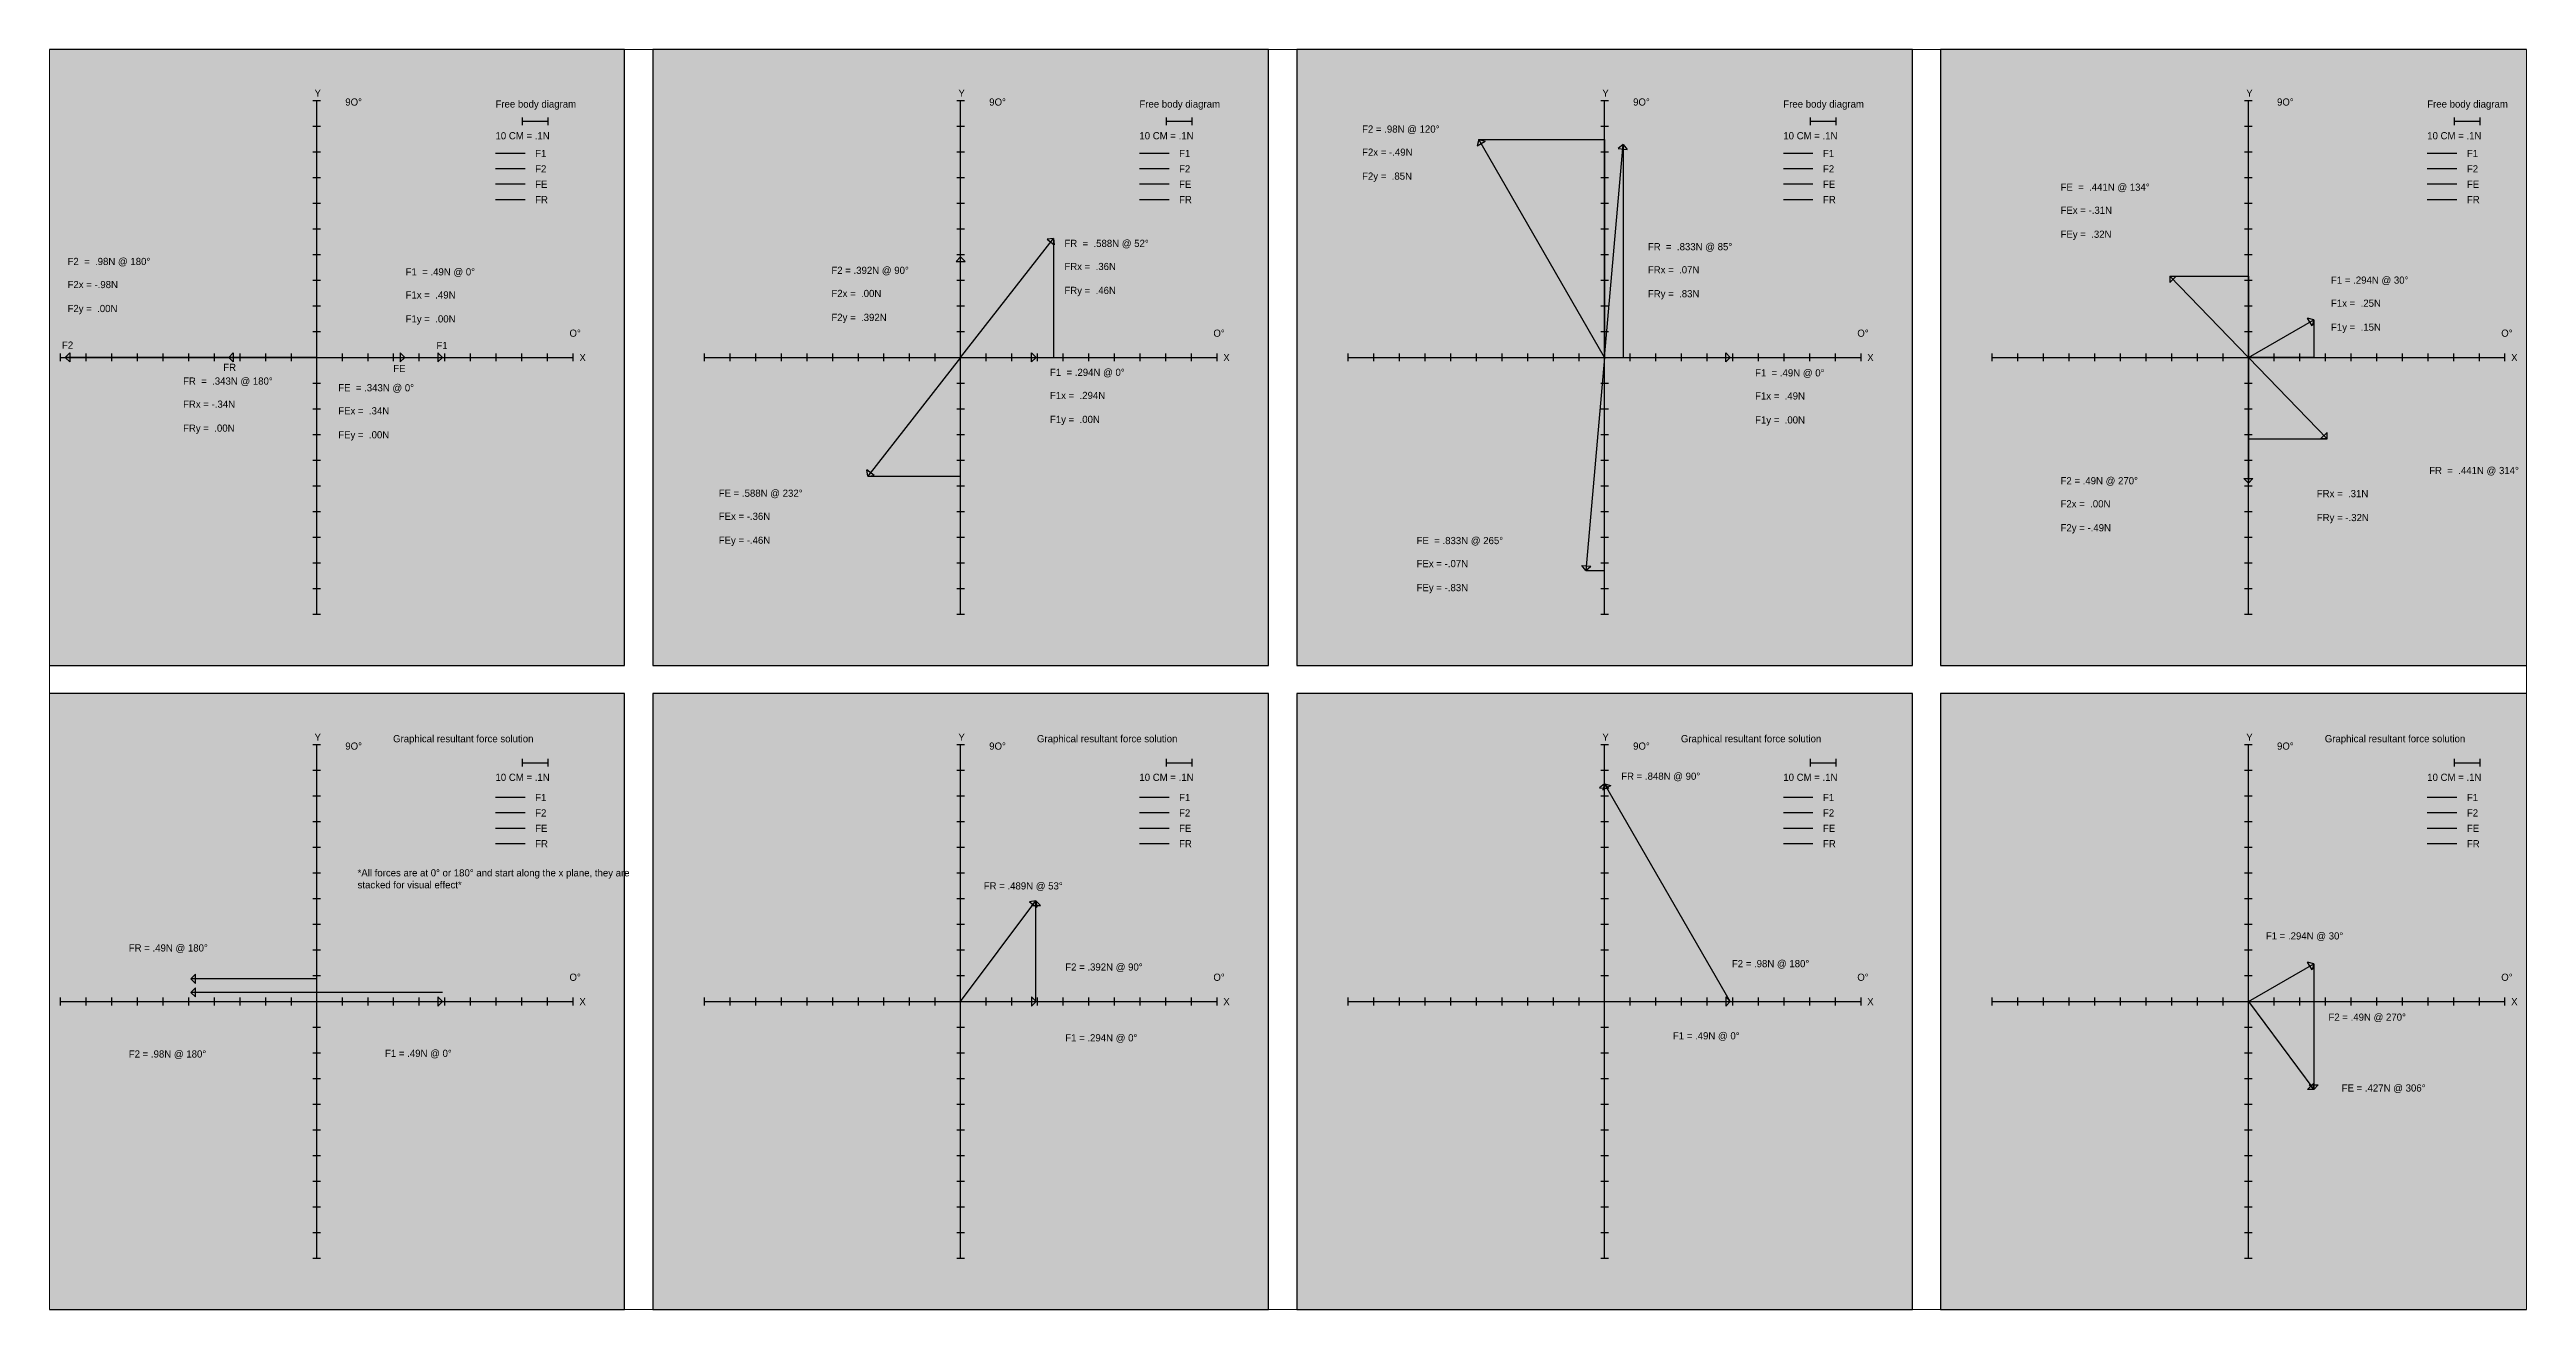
# Paper-space layout 'Layout1' of a CAD drawing. Header units: centimetres. Extents: x 29 to 262, y 42 to 160.
# The model-space entities are those that its viewports show. They can reach past a viewport. Long polylines and large blocks are cut down to what shows.
import ezdxf

# ---------------------------------------------------------------- set-up
doc = ezdxf.new("R2010")
doc.units = ezdxf.units.CM
doc.header["$LTSCALE"] = 5
doc.linetypes.add('JIS_02_1.0', pattern=[2, 1, -1])
doc.layers.get('0').update_dxf_attribs({"color": 251})
for name, color, linetype in [('BACKGROUND', 250, 'Continuous'), ('F1', 7, 'Continuous'), ('F2', 7, 'Continuous'), ('FE', 7, 'Continuous'), ('FR', 7, 'JIS_02_1.0')]:
    doc.layers.add(name, color=color, linetype=linetype)

msp = doc.modelspace()

# ---------------------------------------------------------------- hatches: boundary and pattern name
at = {"layer": 'BACKGROUND'}
h = msp.add_hatch(color=256, dxfattribs=at)
h.dxf.hatch_style = 1
h.paths.add_polyline_path([(120, 120), (-120, 120), (-120, -120), (120, -120)])
h = msp.add_hatch(color=256, dxfattribs=at)
h.dxf.hatch_style = 1
h.paths.add_polyline_path([(371, 120), (131, 120), (131, -120), (371, -120)])
h = msp.add_hatch(color=256, dxfattribs=at)
h.dxf.hatch_style = 1
h.paths.add_polyline_path([(622, 120), (382, 120), (382, -120), (622, -120)])
h = msp.add_hatch(color=256, dxfattribs=at)
h.dxf.hatch_style = 1
h.paths.add_polyline_path([(873, 120), (633, 120), (633, -120), (873, -120)])
h = msp.add_hatch(color=256, dxfattribs=at)
h.dxf.hatch_style = 1
h.paths.add_polyline_path([(120, -131), (-120, -131), (-120, -371), (120, -371)])
h = msp.add_hatch(color=256, dxfattribs=at)
h.dxf.hatch_style = 1
h.paths.add_polyline_path([(371, -131), (131, -131), (131, -371), (371, -371)])
h = msp.add_hatch(color=256, dxfattribs=at)
h.dxf.hatch_style = 1
h.paths.add_polyline_path([(622, -131), (382, -131), (382, -371), (622, -371)])
h = msp.add_hatch(color=256, dxfattribs=at)
h.dxf.hatch_style = 1
h.paths.add_polyline_path([(873, -131), (633, -131), (633, -371), (873, -371)])

# ---------------------------------------------------------------- linework, layer by layer
for p, q in [((1.5, 100), (-1.5, 100)), ((0, -100), (0, 100)), ((252.5, 100), (249.5, 100)), ((251, -100), (251, 100)), ((503.5, 100), (500.5, 100)), ((502, -100), (502, 100)), ((754.5, 100), (751.5, 100)), ((753, -100), (753, 100)), ((1.5, 90), (-1.5, 90)), ((80.26001, 90.55447), (80.26001, 93.55447)), ((80.26001, 92.05447), (90.26001, 92.05447)), ((90.26001, 90.55447), (90.26001, 93.55447)), ((252.5, 90), (249.5, 90)), ((331.26001, 90.55447), (331.26001, 93.55447)), ((331.26001, 92.05447), (341.26001, 92.05447)), ((341.26001, 90.55447), (341.26001, 93.55447)), ((503.5, 90), (500.5, 90)), ((582.26001, 90.55447), (582.26001, 93.55447)), ((582.26001, 92.05447), (592.26001, 92.05447)), ((592.26001, 90.55447), (592.26001, 93.55447)), ((754.5, 90), (751.5, 90)), ((833.26001, 90.55447), (833.26001, 93.55447)), ((833.26001, 92.05447), (843.26001, 92.05447)), ((843.26001, 90.55447), (843.26001, 93.55447)), ((1.5, 80), (-1.5, 80)), ((252.5, 80), (249.5, 80)), ((503.5, 80), (500.5, 80)), ((754.5, 80), (751.5, 80)), ((1.5, 70), (-1.5, 70)), ((252.5, 70), (249.5, 70)), ((503.5, 70), (500.5, 70)), ((754.5, 70), (751.5, 70)), ((1.5, 60), (-1.5, 60)), ((252.5, 60), (249.5, 60)), ((503.5, 60), (500.5, 60)), ((754.5, 60), (751.5, 60)), ((1.5, 50), (-1.5, 50)), ((252.5, 50), (249.5, 50)), ((503.5, 50), (500.5, 50)), ((754.5, 50), (751.5, 50)), ((1.5, 40), (-1.5, 40)), ((252.5, 40), (249.5, 40)), ((503.5, 40), (500.5, 40)), ((754.5, 40), (751.5, 40)), ((1.5, 30), (-1.5, 30)), ((252.5, 30), (249.5, 30)), ((503.5, 30), (500.5, 30)), ((754.5, 30), (751.5, 30)), ((1.5, 20), (-1.5, 20)), ((252.5, 20), (249.5, 20)), ((503.5, 20), (500.5, 20)), ((754.5, 20), (751.5, 20)), ((1.5, 10), (-1.5, 10)), ((252.5, 10), (249.5, 10)), ((503.5, 10), (500.5, 10)), ((754.5, 10), (751.5, 10)), ((-100, 1.5), (-100, -1.5)), ((-100, 0), (100, 0)), ((-90, 1.5), (-90, -1.5)), ((-80, 1.5), (-80, -1.5)), ((-70, 1.5), (-70, -1.5)), ((-60, 1.5), (-60, -1.5)), ((-50, 1.5), (-50, -1.5)), ((-40, 1.5), (-40, -1.5)), ((-30, 1.5), (-30, -1.5)), ((-20, 1.5), (-20, -1.5)), ((-10, 1.5), (-10, -1.5)), ((10, -1.5), (10, 1.5)), ((20, -1.5), (20, 1.5)), ((30, -1.5), (30, 1.5)), ((40, -1.5), (40, 1.5)), ((50, -1.5), (50, 1.5)), ((60, -1.5), (60, 1.5)), ((70, -1.5), (70, 1.5)), ((80, -1.5), (80, 1.5)), ((90, -1.5), (90, 1.5)), ((100, -1.5), (100, 1.5)), ((151, 1.5), (151, -1.5)), ((151, 0), (351, 0)), ((161, 1.5), (161, -1.5)), ((171, 1.5), (171, -1.5)), ((181, 1.5), (181, -1.5)), ((191, 1.5), (191, -1.5)), ((201, 1.5), (201, -1.5)), ((211, 1.5), (211, -1.5)), ((221, 1.5), (221, -1.5)), ((231, 1.5), (231, -1.5)), ((241, 1.5), (241, -1.5)), ((261, -1.5), (261, 1.5)), ((271, -1.5), (271, 1.5)), ((281, -1.5), (281, 1.5)), ((291, -1.5), (291, 1.5)), ((301, -1.5), (301, 1.5)), ((311, -1.5), (311, 1.5)), ((321, -1.5), (321, 1.5)), ((331, -1.5), (331, 1.5)), ((341, -1.5), (341, 1.5)), ((351, -1.5), (351, 1.5)), ((402, 1.5), (402, -1.5)), ((402, 0), (602, 0)), ((412, 1.5), (412, -1.5)), ((422, 1.5), (422, -1.5)), ((432, 1.5), (432, -1.5)), ((442, 1.5), (442, -1.5)), ((452, 1.5), (452, -1.5)), ((462, 1.5), (462, -1.5)), ((472, 1.5), (472, -1.5)), ((482, 1.5), (482, -1.5)), ((492, 1.5), (492, -1.5)), ((512, -1.5), (512, 1.5)), ((522, -1.5), (522, 1.5)), ((532, -1.5), (532, 1.5)), ((542, -1.5), (542, 1.5)), ((552, -1.5), (552, 1.5)), ((562, -1.5), (562, 1.5)), ((572, -1.5), (572, 1.5)), ((582, -1.5), (582, 1.5)), ((592, -1.5), (592, 1.5)), ((602, -1.5), (602, 1.5)), ((653, 1.5), (653, -1.5)), ((653, 0), (853, 0)), ((663, 1.5), (663, -1.5)), ((673, 1.5), (673, -1.5)), ((683, 1.5), (683, -1.5)), ((693, 1.5), (693, -1.5)), ((703, 1.5), (703, -1.5)), ((713, 1.5), (713, -1.5)), ((723, 1.5), (723, -1.5)), ((733, 1.5), (733, -1.5)), ((743, 1.5), (743, -1.5)), ((763, -1.5), (763, 1.5)), ((773, -1.5), (773, 1.5)), ((783, -1.5), (783, 1.5)), ((793, -1.5), (793, 1.5)), ((803, -1.5), (803, 1.5)), ((813, -1.5), (813, 1.5)), ((823, -1.5), (823, 1.5)), ((833, -1.5), (833, 1.5)), ((843, -1.5), (843, 1.5)), ((853, -1.5), (853, 1.5)), ((-1.5, -10), (1.5, -10)), ((249.5, -10), (252.5, -10)), ((500.5, -10), (503.5, -10)), ((751.5, -10), (754.5, -10)), ((-1.5, -20), (1.5, -20)), ((249.5, -20), (252.5, -20)), ((500.5, -20), (503.5, -20)), ((751.5, -20), (754.5, -20)), ((-1.5, -30), (1.5, -30)), ((249.5, -30), (252.5, -30)), ((500.5, -30), (503.5, -30)), ((751.5, -30), (754.5, -30)), ((-1.5, -40), (1.5, -40)), ((249.5, -40), (252.5, -40)), ((500.5, -40), (503.5, -40)), ((751.5, -40), (754.5, -40)), ((-1.5, -50), (1.5, -50)), ((249.5, -50), (252.5, -50)), ((500.5, -50), (503.5, -50)), ((751.5, -50), (754.5, -50)), ((-1.5, -60), (1.5, -60)), ((249.5, -60), (252.5, -60)), ((500.5, -60), (503.5, -60)), ((751.5, -60), (754.5, -60)), ((-1.5, -70), (1.5, -70)), ((249.5, -70), (252.5, -70)), ((500.5, -70), (503.5, -70)), ((751.5, -70), (754.5, -70)), ((-1.5, -80), (1.5, -80)), ((249.5, -80), (252.5, -80)), ((500.5, -80), (503.5, -80)), ((751.5, -80), (754.5, -80)), ((-1.5, -90), (1.5, -90)), ((249.5, -90), (252.5, -90)), ((500.5, -90), (503.5, -90)), ((751.5, -90), (754.5, -90)), ((-1.5, -100), (1.5, -100)), ((249.5, -100), (252.5, -100)), ((500.5, -100), (503.5, -100)), ((751.5, -100), (754.5, -100)), ((1.5, -151), (-1.5, -151)), ((0, -351), (0, -151)), ((252.5, -151), (249.5, -151)), ((251, -351), (251, -151)), ((503.5, -151), (500.5, -151)), ((502, -351), (502, -151)), ((754.5, -151), (751.5, -151)), ((753, -351), (753, -151)), ((1.5, -161), (-1.5, -161)), ((80.26001, -159.48352), (80.26001, -156.48352)), ((80.26001, -157.98352), (90.26001, -157.98352)), ((90.26001, -159.48352), (90.26001, -156.48352)), ((252.5, -161), (249.5, -161)), ((331.26001, -159.48352), (331.26001, -156.48352)), ((331.26001, -157.98352), (341.26001, -157.98352)), ((341.26001, -159.48352), (341.26001, -156.48352)), ((503.5, -161), (500.5, -161)), ((582.26001, -159.48352), (582.26001, -156.48352)), ((582.26001, -157.98352), (592.26001, -157.98352)), ((592.26001, -159.48352), (592.26001, -156.48352)), ((754.5, -161), (751.5, -161)), ((833.26001, -159.48352), (833.26001, -156.48352)), ((833.26001, -157.98352), (843.26001, -157.98352)), ((843.26001, -159.48352), (843.26001, -156.48352)), ((1.5, -171), (-1.5, -171)), ((252.5, -171), (249.5, -171)), ((503.5, -171), (500.5, -171)), ((754.5, -171), (751.5, -171)), ((1.5, -181), (-1.5, -181)), ((252.5, -181), (249.5, -181)), ((503.5, -181), (500.5, -181)), ((754.5, -181), (751.5, -181)), ((1.5, -191), (-1.5, -191)), ((252.5, -191), (249.5, -191)), ((503.5, -191), (500.5, -191)), ((754.5, -191), (751.5, -191)), ((1.5, -201), (-1.5, -201)), ((252.5, -201), (249.5, -201)), ((503.5, -201), (500.5, -201)), ((754.5, -201), (751.5, -201)), ((1.5, -211), (-1.5, -211)), ((252.5, -211), (249.5, -211)), ((503.5, -211), (500.5, -211)), ((754.5, -211), (751.5, -211)), ((1.5, -221), (-1.5, -221)), ((252.5, -221), (249.5, -221)), ((503.5, -221), (500.5, -221)), ((754.5, -221), (751.5, -221)), ((1.5, -231), (-1.5, -231)), ((252.5, -231), (249.5, -231)), ((503.5, -231), (500.5, -231)), ((754.5, -231), (751.5, -231)), ((1.5, -241), (-1.5, -241)), ((252.5, -241), (249.5, -241)), ((503.5, -241), (500.5, -241)), ((754.5, -241), (751.5, -241)), ((-100, -249.5), (-100, -252.5)), ((-100, -251), (100, -251)), ((-90, -249.5), (-90, -252.5)), ((-80, -249.5), (-80, -252.5)), ((-70, -249.5), (-70, -252.5)), ((-60, -249.5), (-60, -252.5)), ((-50, -249.5), (-50, -252.5)), ((-40, -249.5), (-40, -252.5)), ((-30, -249.5), (-30, -252.5)), ((-20, -249.5), (-20, -252.5)), ((-10, -249.5), (-10, -252.5)), ((10, -252.5), (10, -249.5)), ((20, -252.5), (20, -249.5)), ((30, -252.5), (30, -249.5)), ((40, -252.5), (40, -249.5)), ((50, -252.5), (50, -249.5)), ((60, -252.5), (60, -249.5)), ((70, -252.5), (70, -249.5)), ((80, -252.5), (80, -249.5)), ((90, -252.5), (90, -249.5)), ((100, -252.5), (100, -249.5)), ((151, -249.5), (151, -252.5)), ((151, -251), (351, -251)), ((161, -249.5), (161, -252.5)), ((171, -249.5), (171, -252.5)), ((181, -249.5), (181, -252.5)), ((191, -249.5), (191, -252.5)), ((201, -249.5), (201, -252.5)), ((211, -249.5), (211, -252.5)), ((221, -249.5), (221, -252.5)), ((231, -249.5), (231, -252.5)), ((241, -249.5), (241, -252.5)), ((261, -252.5), (261, -249.5)), ((271, -252.5), (271, -249.5)), ((281, -252.5), (281, -249.5)), ((291, -252.5), (291, -249.5)), ((301, -252.5), (301, -249.5)), ((311, -252.5), (311, -249.5)), ((321, -252.5), (321, -249.5)), ((331, -252.5), (331, -249.5)), ((341, -252.5), (341, -249.5)), ((351, -252.5), (351, -249.5)), ((402, -249.5), (402, -252.5)), ((402, -251), (602, -251)), ((412, -249.5), (412, -252.5)), ((422, -249.5), (422, -252.5)), ((432, -249.5), (432, -252.5)), ((442, -249.5), (442, -252.5)), ((452, -249.5), (452, -252.5)), ((462, -249.5), (462, -252.5)), ((472, -249.5), (472, -252.5)), ((482, -249.5), (482, -252.5)), ((492, -249.5), (492, -252.5)), ((512, -252.5), (512, -249.5)), ((522, -252.5), (522, -249.5)), ((532, -252.5), (532, -249.5)), ((542, -252.5), (542, -249.5)), ((552, -252.5), (552, -249.5)), ((562, -252.5), (562, -249.5)), ((572, -252.5), (572, -249.5)), ((582, -252.5), (582, -249.5)), ((592, -252.5), (592, -249.5)), ((602, -252.5), (602, -249.5)), ((653, -249.5), (653, -252.5)), ((653, -251), (853, -251)), ((663, -249.5), (663, -252.5)), ((673, -249.5), (673, -252.5)), ((683, -249.5), (683, -252.5)), ((693, -249.5), (693, -252.5)), ((703, -249.5), (703, -252.5)), ((713, -249.5), (713, -252.5)), ((723, -249.5), (723, -252.5)), ((733, -249.5), (733, -252.5)), ((743, -249.5), (743, -252.5)), ((763, -252.5), (763, -249.5)), ((773, -252.5), (773, -249.5)), ((783, -252.5), (783, -249.5)), ((793, -252.5), (793, -249.5)), ((803, -252.5), (803, -249.5)), ((813, -252.5), (813, -249.5)), ((823, -252.5), (823, -249.5)), ((833, -252.5), (833, -249.5)), ((843, -252.5), (843, -249.5)), ((853, -252.5), (853, -249.5)), ((-1.5, -261), (1.5, -261)), ((249.5, -261), (252.5, -261)), ((500.5, -261), (503.5, -261)), ((751.5, -261), (754.5, -261)), ((-1.5, -271), (1.5, -271)), ((249.5, -271), (252.5, -271)), ((500.5, -271), (503.5, -271)), ((751.5, -271), (754.5, -271)), ((-1.5, -281), (1.5, -281)), ((249.5, -281), (252.5, -281)), ((500.5, -281), (503.5, -281)), ((751.5, -281), (754.5, -281)), ((-1.5, -291), (1.5, -291)), ((249.5, -291), (252.5, -291)), ((500.5, -291), (503.5, -291)), ((751.5, -291), (754.5, -291)), ((-1.5, -301), (1.5, -301)), ((249.5, -301), (252.5, -301)), ((500.5, -301), (503.5, -301)), ((751.5, -301), (754.5, -301)), ((-1.5, -311), (1.5, -311)), ((249.5, -311), (252.5, -311)), ((500.5, -311), (503.5, -311)), ((751.5, -311), (754.5, -311)), ((-1.5, -321), (1.5, -321)), ((249.5, -321), (252.5, -321)), ((500.5, -321), (503.5, -321)), ((751.5, -321), (754.5, -321)), ((-1.5, -331), (1.5, -331)), ((249.5, -331), (252.5, -331)), ((500.5, -331), (503.5, -331)), ((751.5, -331), (754.5, -331)), ((-1.5, -341), (1.5, -341)), ((249.5, -341), (252.5, -341)), ((500.5, -341), (503.5, -341)), ((751.5, -341), (754.5, -341)), ((-1.5, -351), (1.5, -351)), ((249.5, -351), (252.5, -351)), ((500.5, -351), (503.5, -351)), ((751.5, -351), (754.5, -351))]:
    msp.add_line(p, q)
for points in [[(-120, -120), (120, -120), (120, 120), (-120, 120)], [(131, -120), (371, -120), (371, 120), (131, 120)], [(382, -120), (622, -120), (622, 120), (382, 120)], [(633, -120), (873, -120), (873, 120), (633, 120)], [(-120, -371), (120, -371), (120, -131), (-120, -131)], [(131, -371), (371, -371), (371, -131), (131, -131)], [(382, -371), (622, -371), (622, -131), (382, -131)], [(633, -371), (873, -371), (873, -131), (633, -131)]]:
    msp.add_lwpolyline(points, close=True, dxfattribs=at)
at = {"layer": 'F1'}
for p, q in [((81.25939, 79.46425), (69.69953, 79.46425)), ((332.25939, 79.46425), (320.69953, 79.46425)), ((583.25939, 79.46425), (571.69953, 79.46425)), ((834.25939, 79.46425), (822.69953, 79.46425)), ((753, 0), (778.46115, 14.7)), ((778.46115, 14.7), (776.04633, 15.34705)), ((777.8141, 12.28519), (776.04633, 15.34705)), ((778.46115, 14.7), (777.8141, 12.28519)), ((778.46115, 14.7), (778.46115, 0)), ((0, 0), (49, 0)), ((49, 0), (47.23223, 1.76777)), ((47.23223, 1.76777), (47.23223, -1.76777)), ((49, 0), (47.23223, -1.76777)), ((251, 0), (280.4, 0)), ((280.4, 0), (278.63223, 1.76777)), ((278.63223, -1.76777), (278.63223, 1.76777)), ((280.4, 0), (278.63223, -1.76777)), ((502, 0), (551, 0)), ((551, 0), (549.23223, 1.76777)), ((549.23223, -1.76777), (549.23223, 1.76777)), ((551, 0), (549.23223, -1.76777)), ((778.46115, 0), (753, 0)), ((81.25939, -171.53575), (69.69953, -171.53575)), ((332.25939, -171.53575), (320.69953, -171.53575)), ((583.25939, -171.53575), (571.69953, -171.53575)), ((834.25939, -171.53575), (822.69953, -171.53575)), ((753, -251), (778.46115, -236.3)), ((778.46115, -236.3), (776.04633, -235.65295)), ((777.8141, -238.71481), (776.04633, -235.65295)), ((778.46115, -236.3), (777.8141, -238.71481)), ((0, -251), (49, -251)), ((49, -251), (47.23223, -249.23223)), ((47.23223, -249.23223), (47.23223, -252.76777)), ((49, -251), (47.23223, -252.76777)), ((251, -251), (280.4, -251)), ((280.4, -251), (278.63223, -249.23223)), ((278.63223, -249.23223), (278.63223, -252.76777)), ((280.4, -251), (278.63223, -252.76777)), ((502, -251), (551, -251)), ((551, -251), (549.23223, -249.23223)), ((549.23223, -249.23223), (549.23223, -252.76777)), ((551, -251), (549.23223, -252.76777))]:
    msp.add_line(p, q, dxfattribs=at)
at = {"layer": 'F2'}
for p, q in [((453, 84.87049), (452.35295, 82.45568)), ((452.35295, 82.45568), (455.41481, 84.22344)), ((453, 84.87049), (455.41481, 84.22344)), ((502, 0), (453, 84.87049)), ((453, 84.87049), (502, 84.87049)), ((502, 84.87049), (502, 0)), ((81.25939, 73.46425), (69.69953, 73.46425)), ((332.25939, 73.46425), (320.69953, 73.46425)), ((583.25939, 73.46425), (571.69953, 73.46425)), ((834.25939, 73.46425), (822.69953, 73.46425)), ((251, 39.2), (249.23223, 37.43223)), ((251, 39.2), (252.76777, 37.43223)), ((251, 0), (251, 39.2)), ((249.23223, 37.43223), (252.76777, 37.43223)), ((-98, 0), (-96.23223, 1.76777)), ((0, 0), (-98, 0)), ((-98, 0), (-96.23223, -1.76777)), ((-96.23223, 1.76777), (-96.23223, -1.76777)), ((753, 0), (753, -49)), ((753, -49), (751.23223, -47.23223)), ((751.23223, -47.23223), (754.76777, -47.23223)), ((753, -49), (754.76777, -47.23223)), ((502, -166.12951), (501.35295, -168.54432)), ((501.35295, -168.54432), (504.41481, -166.77656)), ((502, -166.12951), (504.41481, -166.77656)), ((551, -251), (502, -166.12951)), ((81.25939, -177.53575), (69.69953, -177.53575)), ((332.25939, -177.53575), (320.69953, -177.53575)), ((583.25939, -177.53575), (571.69953, -177.53575)), ((834.25939, -177.53575), (822.69953, -177.53575)), ((280.34104, -211.8), (278.57328, -213.56777)), ((280.34104, -211.8), (282.10881, -213.56777)), ((280.34104, -251), (280.34104, -211.8)), ((278.57328, -213.56777), (282.10881, -213.56777)), ((778.46115, -236.3), (778.46115, -285.3)), ((-49, -247.46447), (-47.23223, -245.6967)), ((49, -247.46447), (-49, -247.46447)), ((-49, -247.46447), (-47.23223, -249.23223)), ((-47.23223, -249.23223), (-47.23223, -245.6967)), ((778.46115, -285.3), (776.69338, -283.53223)), ((776.69338, -283.53223), (780.22891, -283.53223)), ((778.46115, -285.3), (780.22891, -283.53223))]:
    msp.add_line(p, q, dxfattribs=at)
at = {"layer": 'FE'}
for p, q in [((81.25939, 67.46425), (69.69953, 67.46425)), ((332.25939, 67.46425), (320.69953, 67.46425)), ((583.25939, 67.46425), (571.69953, 67.46425)), ((834.25939, 67.46425), (822.69953, 67.46425)), ((722.36557, 31.72289), (722.32193, 29.22327)), ((724.86519, 31.67925), (722.32193, 29.22327)), ((722.36557, 31.72289), (724.86519, 31.67925)), ((753, 0), (722.36557, 31.72289)), ((722.36557, 31.72289), (753, 31.72289)), ((753, 31.72289), (753, 0)), ((0, 0), (34.3, 0)), ((34.3, 0), (32.53223, 1.76777)), ((32.53223, 1.76777), (32.53223, -1.76777)), ((34.3, 0), (32.53223, -1.76777)), ((251, 0), (214.79911, -46.33503)), ((502, 0), (494.73993, -82.98302)), ((502, -82.98302), (502, 0)), ((251, -46.33503), (251, 0)), ((214.79911, -46.33503), (214.49443, -43.85367)), ((217.28047, -46.03036), (214.49443, -43.85367)), ((214.79911, -46.33503), (217.28047, -46.03036)), ((214.79911, -46.33503), (251, -46.33503)), ((494.73993, -82.98302), (493.13296, -81.06791)), ((493.13296, -81.06791), (496.65504, -81.37605)), ((494.73993, -82.98302), (496.65504, -81.37605)), ((494.73993, -82.98302), (502, -82.98302)), ((81.25939, -183.53575), (69.69953, -183.53575)), ((332.25939, -183.53575), (320.69953, -183.53575)), ((583.25939, -183.53575), (571.69953, -183.53575)), ((834.25939, -183.53575), (822.69953, -183.53575))]:
    msp.add_line(p, q, dxfattribs=at)
at = {"layer": 'FR', "linetype": 'JIS_02_1.0'}
for p, q in [((502, 0), (509.26007, 82.98302)), ((509.26007, 82.98302), (507.34496, 81.37605)), ((507.34496, 81.37605), (510.86704, 81.06791)), ((509.26007, 82.98302), (510.86704, 81.06791)), ((509.26007, 82.98302), (509.26007, 0)), ((81.25939, 61.46425), (69.69953, 61.46425)), ((332.25939, 61.46425), (320.69953, 61.46425)), ((583.25939, 61.46425), (571.69953, 61.46425)), ((834.25939, 61.46425), (822.69953, 61.46425)), ((251, 0), (287.20089, 46.33503)), ((287.20089, 46.33503), (284.71953, 46.03036)), ((284.71953, 46.03036), (287.50557, 43.85367)), ((287.20089, 46.33503), (287.50557, 43.85367)), ((287.20089, 46.33503), (287.20089, 0)), ((-34.3, 0), (-32.53223, 1.76777)), ((0, 0), (-34.3, 0)), ((-34.3, 0), (-32.53223, -1.76777)), ((-32.53223, 1.76777), (-32.53223, -1.76777)), ((502, 0), (509.26007, 0)), ((251, 0), (287.20089, 0)), ((753, 0), (783.63443, -31.72289)), ((753, 0), (753, -31.72289)), ((753, -31.72289), (783.63443, -31.72289)), ((781.13481, -31.67925), (783.67807, -29.22327)), ((783.63443, -31.72289), (781.13481, -31.67925)), ((783.63443, -31.72289), (783.67807, -29.22327)), ((502, -166.12951), (500.08489, -167.73648)), ((500.08489, -167.73648), (503.60697, -168.04462)), ((502, -166.12951), (503.60697, -168.04462)), ((502, -251), (502, -166.12951)), ((81.25939, -189.53575), (69.69953, -189.53575)), ((332.25939, -189.53575), (320.69953, -189.53575)), ((583.25939, -189.53575), (571.69953, -189.53575)), ((834.25939, -189.53575), (822.69953, -189.53575)), ((251, -251), (280.34104, -211.8)), ((280.34104, -211.8), (277.85968, -212.10467)), ((277.85968, -212.10467), (280.64572, -214.28137)), ((280.34104, -211.8), (280.64572, -214.28137)), ((-49.01944, -242.16117), (-47.25168, -240.3934)), ((-47.25168, -243.92893), (-47.25168, -240.3934)), ((-49.01944, -242.16117), (-47.25168, -243.92893)), ((0, -242.16117), (-49, -242.16117)), ((753, -251), (778.46115, -285.3)), ((775.96153, -285.25637), (778.50478, -282.80038)), ((778.46115, -285.3), (775.96153, -285.25637)), ((778.46115, -285.3), (778.50478, -282.80038))]:
    msp.add_line(p, q, dxfattribs=at)

# ---------------------------------------------------------------- texts
for s, height, p in [('Y', 2.80006, (-0.84861, 101.59393)), ('9O%%D', 2.800057, (11.14501, 98.13719)), ('Free body diagram', 2.800057, (69.69053, 97.36578)), ('Y', 2.80006, (250.15139, 101.59393)), ('9O%%D', 2.800057, (262.14501, 98.13719)), ('Free body diagram', 2.800057, (320.69053, 97.36578)), ('Y', 2.80006, (501.15139, 101.59393)), ('9O%%D', 2.800057, (513.14501, 98.13719)), ('Free body diagram', 2.800057, (571.69053, 97.36578)), ('Y', 2.80006, (752.15139, 101.59393)), ('9O%%D', 2.800057, (764.14501, 98.13719)), ('Free body diagram', 2.800057, (822.69053, 97.36578)), ('10 CM = .1N', 2.800057, (69.69053, 85.00251)), ('10 CM = .1N', 2.800057, (320.69053, 85.00251)), ('10 CM = .1N', 2.800057, (571.69053, 85.00251)), ('10 CM = .1N', 2.800057, (822.69053, 85.00251)), ('O%%D', 2.800057, (98.53558, 8.05382)), ('O%%D', 2.800057, (349.53558, 8.05382)), ('O%%D', 2.800057, (600.53558, 8.05382)), ('O%%D', 2.800057, (851.53558, 8.05382)), ('X', 2.80006, (102.40384, -1.45321)), ('X', 2.80006, (353.40384, -1.45321)), ('X', 2.80006, (604.40384, -1.45321)), ('X', 2.80006, (855.40384, -1.45321)), ('Y', 2.80006, (-0.84861, -149.40607)), ('9O%%D', 2.800057, (11.14501, -152.86281)), ('Graphical resultant force solution', 2.800057, (29.76155, -149.98013)), ('Y', 2.80006, (250.15139, -149.40607)), ('9O%%D', 2.800057, (262.14501, -152.86281)), ('Graphical resultant force solution', 2.800057, (280.76155, -149.98013)), ('Y', 2.80006, (501.15139, -149.40607)), ('9O%%D', 2.800057, (513.14501, -152.86281)), ('Graphical resultant force solution', 2.800057, (531.76155, -149.98013)), ('Y', 2.80006, (752.15139, -149.40607)), ('9O%%D', 2.800057, (764.14501, -152.86281)), ('Graphical resultant force solution', 2.800057, (782.76155, -149.98013)), ('10 CM = .1N', 2.800057, (69.69053, -165.03548)), ('10 CM = .1N', 2.800057, (320.69053, -165.03548)), ('10 CM = .1N', 2.800057, (571.69053, -165.03548)), ('10 CM = .1N', 2.800057, (822.69053, -165.03548)), ('O%%D', 2.800057, (98.53558, -242.94618)), ('O%%D', 2.800057, (349.53558, -242.94618)), ('O%%D', 2.800057, (600.53558, -242.94618)), ('O%%D', 2.800057, (851.53558, -242.94618)), ('X', 2.80006, (102.40384, -252.45321)), ('X', 2.80006, (353.40384, -252.45321)), ('X', 2.80006, (604.40384, -252.45321)), ('X', 2.80006, (855.40384, -252.45321))]:
    msp.add_text(s, height=height).set_placement(p)
at = {"insert": (15.93612, -199.45984), "char_height": 2.800057, "attachment_point": 1}
msp.add_mtext_dynamic_manual_height_columns('*All forces are at 0%%D or 180%%D and start along the x plane, they are stacked for visual effect*', width=107.9744824, gutter_width=0.53091, heights=[0], dxfattribs=at)
at = {"layer": 'F1', "char_height": 2.800057, "attachment_point": 1}
for s, width, insert in [('F1', 47.1481411, (85.14716, 80.88987)), ('F1', 47.1481411, (336.14716, 80.88987)), ('F1', 47.1481411, (587.14716, 80.88987)), ('F1', 47.1481411, (838.14716, 80.88987)), ('F1  = .49N @ 0%%D', 47.1481411, (34.66687, 34.75051)), ('F1 = .294N @ 30%%D', 43.2792123, (785.18101, 31.53243)), ('F1x =  .49N\\P\\PF1y =  .00N', 47.1481411, (34.66687, 25.75051)), ('F1x =  .25N\\P\\PF1y =  .15N', 43.2792123, (785.18101, 22.53243)), ('F1', 47.1481411, (46.65175, 6.02221)), ('F1  = .294N @ 0%%D', 43.2792123, (285.81804, -4.41689)), ('F1  = .49N @ 0%%D', 43.2792123, (560.67392, -4.61657)), ('F1x =  .294N\\P\\PF1y =  .00N', 43.2792123, (285.81804, -13.41689)), ('F1x =  .49N\\P\\PF1y =  .00N', 43.2792123, (560.67392, -13.61657)), ('F1', 47.1481411, (85.14716, -170.11013)), ('F1', 47.1481411, (336.14716, -170.11013)), ('F1', 47.1481411, (587.14716, -170.11013)), ('F1', 47.1481411, (838.14716, -170.11013)), ('F1 = .294N @ 30%%D', 43.2792123, (759.77053, -224.03986)), ('F1 = .49N @ 0%%D', 43.2792123, (26.63563, -269.81132)), ('F1 = .294N @ 0%%D', 43.2792123, (291.77755, -263.74885)), ('F1 = .49N @ 0%%D', 43.2792123, (528.63563, -262.96805))]:
    msp.add_mtext_dynamic_manual_height_columns(s, width=width, gutter_width=0.53091, heights=[0], dxfattribs=dict(at, insert=insert))
at = {"layer": 'F2', "char_height": 2.800057, "attachment_point": 1}
for s, width, insert in [('F2 = .98N @ 120%%D', 47.1481411, (407.49033, 90.39694)), ('F2x = -.49N\\P\\PF2y =  .85N', 47.1481411, (407.49033, 81.39694)), ('F2', 47.1481411, (85.14716, 74.88987)), ('F2', 47.1481411, (336.14716, 74.88987)), ('F2', 47.1481411, (587.14716, 74.88987)), ('F2', 47.1481411, (838.14716, 74.88987)), ('F2  =  .98N @ 180%%D', 47.1481411, (-97.13208, 38.80528)), ('F2x = -.98N\\P\\PF2y =  .00N', 47.1481411, (-97.13208, 29.80528)), ('F2 = .392N @ 90%%D', 43.2792123, (200.62673, 35.33813)), ('F2x =  .00N\\P\\PF2y =  .392N', 51.7043854, (200.62673, 26.33813)), ('F2', 47.1481411, (-99.29377, 6.1925)), ('F2 = .49N @ 270%%D', 47.1481411, (679.74735, -46.64339)), ('F2x =  .00N\\P\\PF2y = -.49N', 47.1481411, (679.74735, -55.64339)), ('F2', 47.1481411, (85.14716, -176.11013)), ('F2', 47.1481411, (336.14716, -176.11013)), ('F2', 47.1481411, (587.14716, -176.11013)), ('F2', 47.1481411, (838.14716, -176.11013)), ('F2 = .392N @ 90%%D', 43.2792123, (291.77755, -236.16699)), ('F2 = .98N @ 180%%D', 47.1481411, (551.62376, -234.8534)), ('F2 = .49N @ 270%%D', 47.1481411, (784.19559, -255.69566)), ('F2 = .98N @ 180%%D', 47.1481411, (-73.25265, -270.05432))]:
    msp.add_mtext_dynamic_manual_height_columns(s, width=width, gutter_width=0.53091, heights=[0], dxfattribs=dict(at, insert=insert))
at = {"layer": 'FE', "char_height": 2.800057, "attachment_point": 1}
for s, width, insert in [('FE', 47.1481411, (85.14716, 68.88987)), ('FE', 47.1481411, (336.14716, 68.88987)), ('FE', 47.1481411, (587.14716, 68.88987)), ('FE  =  .441N @ 134%%D', 48.2006362, (679.74735, 67.75655)), ('FE', 47.1481411, (838.14716, 68.88987)), ('FEx = -.31N\\P\\PFEy =  .32N', 48.2006362, (679.74735, 58.75655)), ('FE', 47.1481411, (29.83922, -2.90164)), ('FE  = .343N @ 0%%D', 56.536584, (8.39931, -10.41168)), ('FEx =  .34N\\P\\PFEy =  .00N', 56.536584, (8.39931, -19.41168)), ('FE = .588N @ 232%%D', 48.9016015, (156.71151, -51.50965)), ('FEx = -.36N\\P\\PFEy = -.46N', 48.9016015, (156.71151, -60.50965)), ('FE  = .833N @ 265%%D', 48.2006362, (428.74735, -69.95801)), ('FEx = -.07N\\P\\PFEy = -.83N', 48.2006362, (428.74735, -78.95801)), ('FE', 47.1481411, (85.14716, -182.11013)), ('FE', 47.1481411, (336.14716, -182.11013)), ('FE', 47.1481411, (587.14716, -182.11013)), ('FE', 47.1481411, (838.14716, -182.11013))]:
    msp.add_mtext_dynamic_manual_height_columns(s, width=width, gutter_width=0.53091, heights=[0], dxfattribs=dict(at, insert=insert))
at = {"layer": 'FR', "linetype": 'JIS_02_1.0', "char_height": 2.800057, "attachment_point": 1}
for s, width, gutter_width, heights, insert in [('FR', 47.1481411, 0.53091, [0], (85.14716, 62.88987)), ('FR', 47.1481411, 0.53091, [0], (336.14716, 62.88987)), ('FR', 47.1481411, 0.53091, [0], (587.14716, 62.88987)), ('FR', 47.1481411, 0.53091, [0], (838.14716, 62.88987)), ('FR  =  .588N @ 52%%D', 62.6261358, 0.53091, [0], (291.45774, 45.84607)), ('FR  =  .833N @ 85%%D', 53.1821581, 0.53091, [0], (518.89018, 44.56019)), ('FRx =  .36N\\P\\PFRy =  .46N', 73.0278086, 0.53091, [0], (291.45774, 36.84607)), ('FRx =  .07N\\P\\PFRy =  .83N', 43.2792123, 0.53091, [0], (518.89018, 35.56019)), ('FR  =  .343N @ 180%%D', 54.8293235, 0.53091, [0], (-52.09852, -7.8049)), ('FR', 47.1481411, 0.53091, [0], (-36.44185, -2.45727)), ('FRx = -.34N\\P\\PFRy =  .00N', 54.8293235, 0.53091, [0], (-52.09852, -16.8049)), ('FRx =  .31N\\P\\PFRy = -.32N', 43.2792123, 0.53091, [14.10698], (779.63563, -51.67122)), ('FR = .848N @ 90%%D', 43.2792123, 0.53091, [0], (508.48914, -161.80058)), ('FR', 47.1481411, 0.53091, [0], (85.14716, -188.11013)), ('FR', 47.1481411, 0.53091, [0], (336.14716, -188.11013)), ('FR', 47.1481411, 0.53091, [0], (587.14716, -188.11013)), ('FR', 47.1481411, 0.53091, [0], (838.14716, -188.11013)), ('FR = .489N @ 53%%D', 43.2792123, 0.53091, [0], (260.00503, -204.54383)), ('FR = .49N @ 180%%D', 48.2006362, 0.53091, [0], (-73.25265, -228.73127)), ('FE = .427N @ 306%%D', 68.9986305, 10.90067, [13.47743], (789.34744, -283.30712))]:
    msp.add_mtext_dynamic_manual_height_columns(s, width=width, gutter_width=gutter_width, heights=heights, dxfattribs=dict(at, insert=insert))
at = {"layer": 'FR', "linetype": 'JIS_02_1.0'}
note = msp.add_mtext_dynamic_manual_height_columns('FR  =  .441N @ ', width=43.2792123, gutter_width=0.53091, heights=[2.3558, 0], dxfattribs=dict(at, insert=(779.63563, -42.67122), char_height=2.800057, attachment_point=1))
for column, words in zip(note.columns.linked_columns, ['314%%D']):
    column.text = words

psp = doc.layouts.get("Layout1")

# ---------------------------------------------------------------- viewports
at = {"layer": 'FE'}
psp.add_viewport(center=(145.33, 101.3), size=(232.52, 118.2455), view_center_point=(378.63527, -125.5), view_height=491, dxfattribs=at)

doc.saveas('drawing.dxf')
